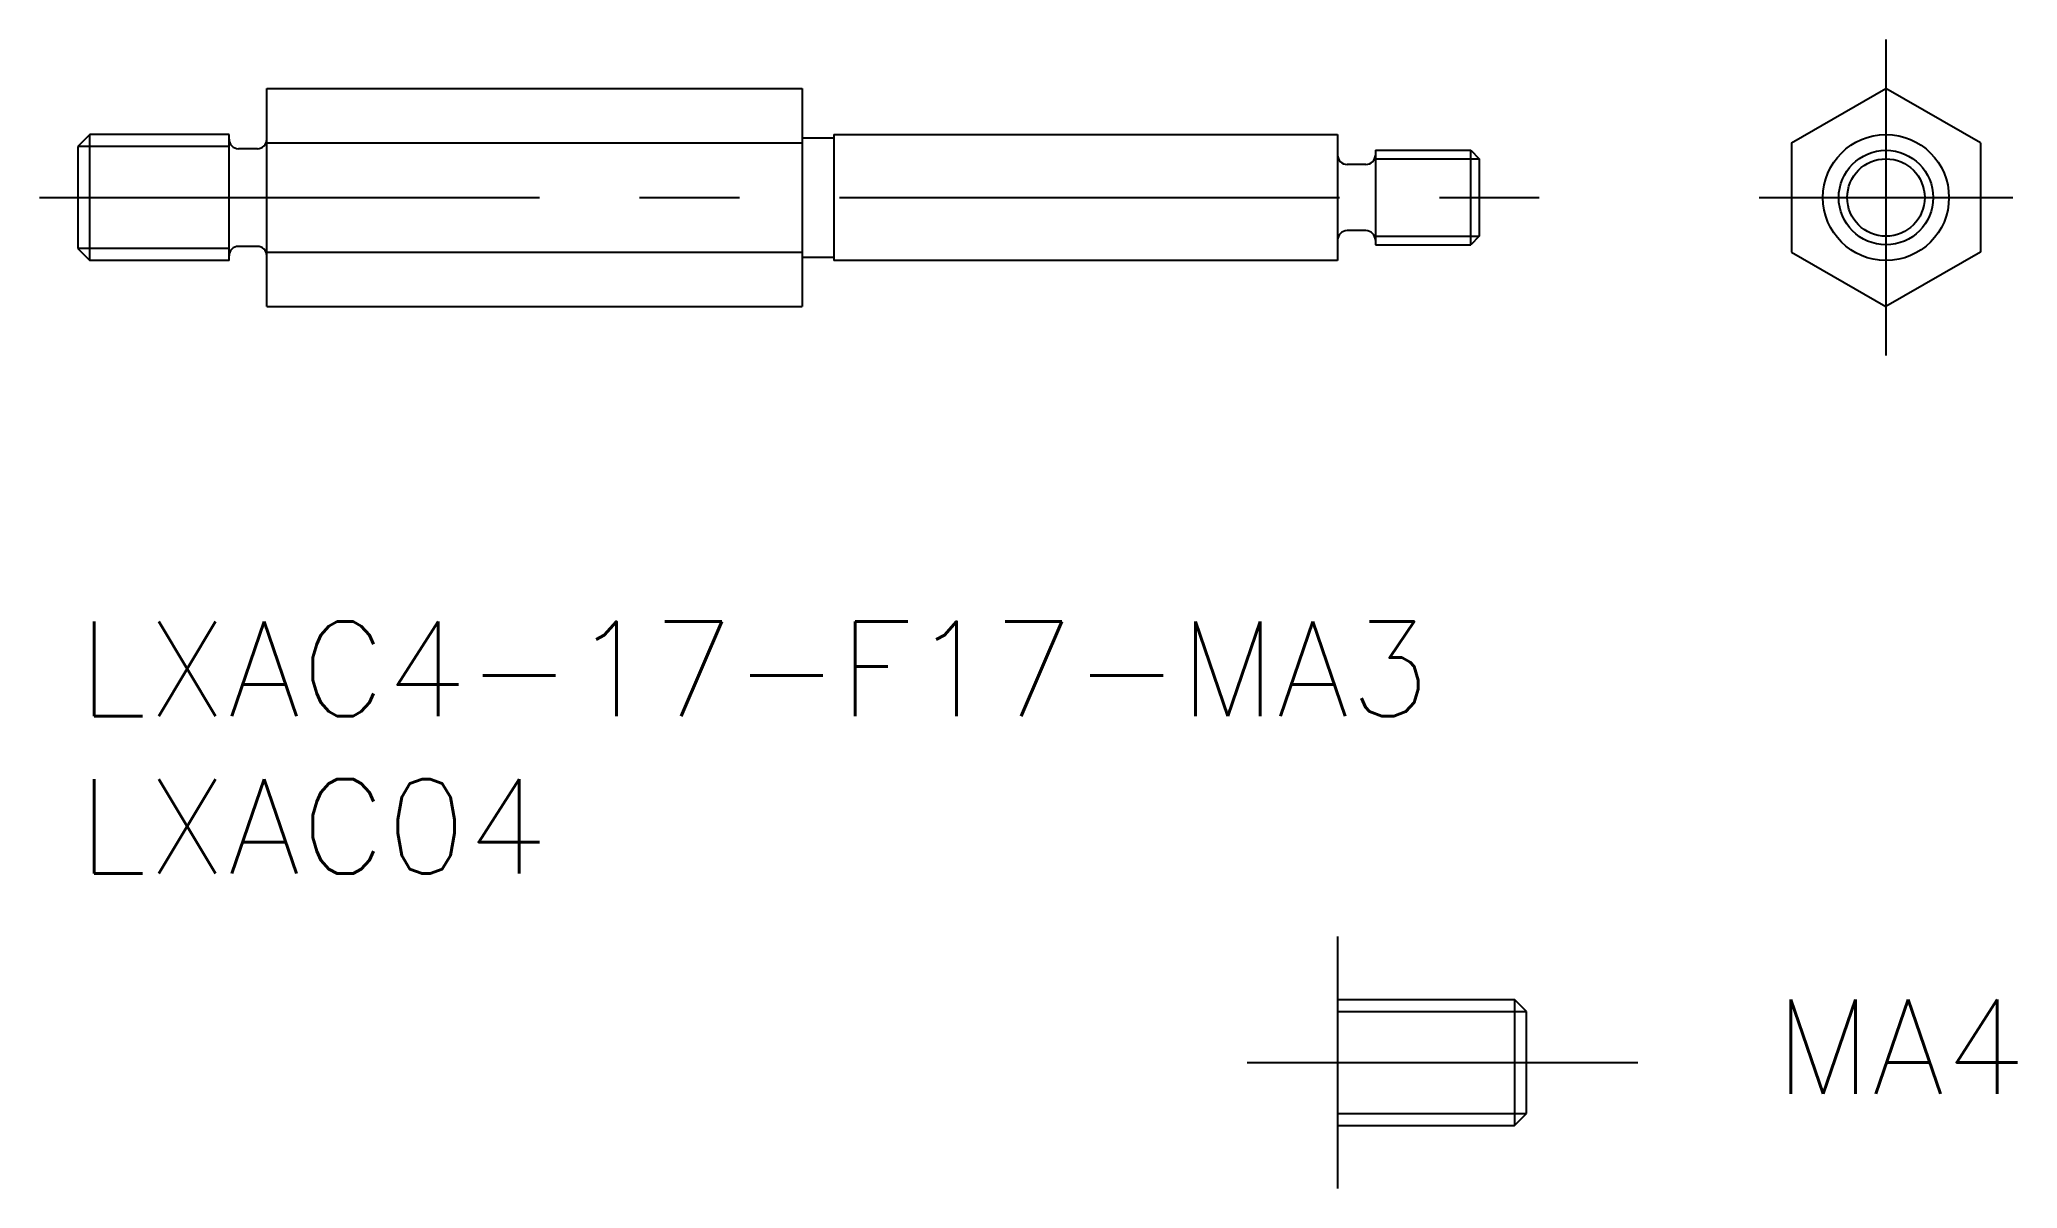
# Model space of a CAD drawing. Extents: x -1.2 to 61.6, y -18 to 18.5.
import ezdxf

# ---------------------------------------------------------------- set-up
doc = ezdxf.new("R2010")
doc.units = 0
doc.header["$LTSCALE"] = 0.5
doc.linetypes.add('CENTER', pattern=[50.8, 31.75, -6.35, 6.35, -6.35])
for name, color, linetype in [('MSM_CENTER', 1, 'CENTER'), ('MSM_CONTINUOUS', 7, 'CONTINUOUS'), ('MSM_NARROW', 5, 'CONTINUOUS'), ('MSM_PART_NUMBER', 7, 'CONTINUOUS')]:
    doc.layers.add(name, color=color, linetype=linetype)
doc.styles.get("Standard").update_dxf_attribs({"font": 'txt.shx', "height": 3, "bigfont": 'bigfont.shx'})

# ---------------------------------------------------------------- blocks, each defined once
blk = doc.blocks.new('*U12')
at = {"layer": 'MSM_PART_NUMBER'}
blk.add_text('LXAC4-17-F17-MA3', height=3, dxfattribs=at).set_placement((0, -3))
blk = doc.blocks.new('*U13')
at = {"layer": 'MSM_PART_NUMBER'}
blk.add_text('LXAC04', height=3, dxfattribs=at).set_placement((0, -8))
blk = doc.blocks.new('*U15')
at = {"layer": 'MSM_PART_NUMBER'}
blk.add_text('MA4', height=3, dxfattribs=at).set_placement((53.872, -15))

msp = doc.modelspace()

# ---------------------------------------------------------------- linework, layer by layer
at = {"layer": 'MSM_CENTER'}
for p, q in [((57.412, 18.481), (57.412, 8.448)), ((-1.216, 13.464), (46.395, 13.464)), ((53.382, 13.464), (61.442, 13.464)), ((37.13, -14), (49.532, -14))]:
    msp.add_line(p, q, dxfattribs=at)
at = {"layer": 'MSM_CONTINUOUS'}
for p, q in [((6, 10), (6, 16.928)), ((6, 16.928), (23, 16.928)), ((23, 16.928), (23, 10)), ((54.412, 15.196), (57.412, 16.928)), ((60.412, 15.196), (57.412, 16.928)), ((0.379, 15.464), (0, 15.085)), ((0, 15.085), (0, 11.843)), ((4.8, 15.464), (0.379, 15.464)), ((0.379, 11.464), (0.379, 15.464)), ((4.8, 11.464), (4.8, 15.464)), ((6, 15.196), (23, 15.196)), ((23, 15.364), (24, 15.364)), ((24, 15.464), (40, 15.464)), ((24, 15.464), (24, 11.464)), ((40, 15.464), (40, 11.464)), ((54.412, 15.196), (54.412, 11.732)), ((60.412, 15.196), (60.412, 11.732)), ((5.7, 15.014), (5.1, 15.014)), ((40.9, 14.514), (40.3, 14.514)), ((41.2, 14.964), (44.229, 14.964)), ((41.2, 14.964), (41.2, 11.964)), ((44.229, 14.964), (44.5, 14.694)), ((44.229, 11.964), (44.229, 14.964)), ((44.5, 14.694), (44.5, 12.235)), ((40.9, 12.414), (40.3, 12.414)), ((41.2, 11.964), (44.229, 11.964)), ((44.5, 12.235), (44.229, 11.964)), ((0, 11.843), (0.379, 11.464)), ((4.8, 11.464), (0.379, 11.464)), ((5.7, 11.914), (5.1, 11.914)), ((6, 11.732), (23, 11.732)), ((24, 11.564), (23, 11.564)), ((40, 11.464), (24, 11.464)), ((54.412, 11.732), (57.412, 10)), ((60.412, 11.732), (57.412, 10)), ((6, 10), (23, 10)), ((40, -10), (40, -18)), ((40, -12), (45.621, -12)), ((46, -12.379), (45.621, -12)), ((45.621, -12), (45.621, -16)), ((46, -15.621), (46, -12.379)), ((45.621, -16), (46, -15.621)), ((40, -16), (45.621, -16))]:
    msp.add_line(p, q, dxfattribs=at)
for radius in [2, 1.5]:
    msp.add_circle((57.412, 13.464), radius, dxfattribs=at)
for centre, start, end in [((5.1, 15.314), 180, 270), ((5.7, 15.314), 270, 0), ((40.3, 14.814), 180, 270), ((40.9, 14.814), 270, 0), ((40.3, 12.114), 90, 180), ((40.9, 12.114), 0, 90), ((5.1, 11.614), 90, 180), ((5.7, 11.614), 0, 90)]:
    msp.add_arc(centre, 0.3, start, end, dxfattribs=at)
at = {"layer": 'MSM_NARROW'}
for p, q in [((4.8, 15.085), (0, 15.085)), ((41.2, 14.694), (44.5, 14.694)), ((41.2, 12.235), (44.5, 12.235)), ((4.8, 11.843), (0, 11.843)), ((40, -12.379), (46, -12.379)), ((40, -15.621), (46, -15.621))]:
    msp.add_line(p, q, dxfattribs=at)
msp.add_circle((57.412, 13.464), 1.23, dxfattribs=at)

# ---------------------------------------------------------------- block references
at = {"layer": 'MSM_CONTINUOUS'}
for name in ['*U12', '*U13', '*U15']:
    msp.add_blockref(name, (0, 0), dxfattribs=at)

doc.saveas('drawing.dxf')
